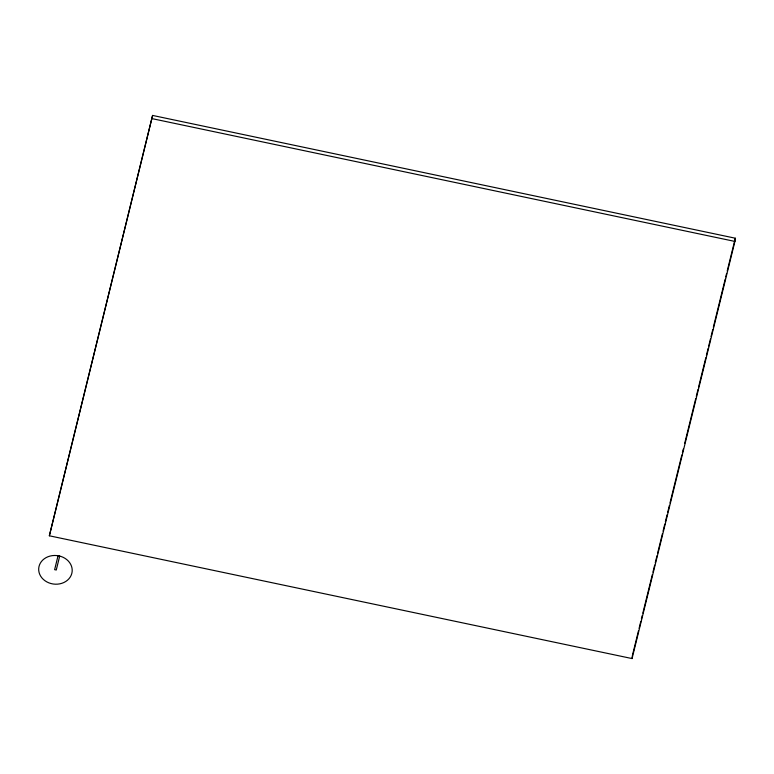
<?xml version="1.0" encoding="UTF-8"?>
<svg xmlns="http://www.w3.org/2000/svg" width="774" height="774" viewBox="0 0 774 774"><rect width="100%" height="100%" fill="white"/><g stroke="black" fill="none" stroke-linecap="round" stroke-linejoin="round"><path stroke-width="1.16" d="M49.352 535.792L152.594 115.432L735.3 238.208L734.923 241.43L632.058 658.568L49.352 535.792L152.594 115.432M632.058 658.568L632.435 655.336M58.05 555.761L54.625 569.664L56.26 570.012L59.695 556.109M632.716 654.165L638.502 630.733M639.082 628.382L640.814 621.358M641.385 619.016L642.256 615.494M642.836 613.153L652.366 574.492M652.946 572.141L654.678 565.117M655.259 562.766L656.991 555.742M657.571 553.4L662.486 533.48M663.057 531.138L664.798 524.104M665.369 521.763L667.111 514.729M667.681 512.388L669.423 505.354M669.994 503.013L681.846 454.977M682.416 452.626L683.287 449.113M684.729 443.26L695.71 398.726M696.29 396.385L698.022 389.361M698.603 387.01L705.83 357.723M706.401 355.372L708.142 348.348M708.713 346.007L710.455 338.973M711.025 336.632L712.757 329.598M713.338 327.257L725.19 279.211M725.76 276.869L726.631 273.357M727.212 271.016L735.3 238.208M152.226 118.664L734.923 241.43M58.882 555.887L56.715 555.558A16.796 14.338 6.6 0 0 39.755 574.424A16.796 14.338 6.6 0 0 67.435 580.248A16.796 14.338 6.6 0 0 61.001 556.458L58.882 555.887"/></g></svg>
